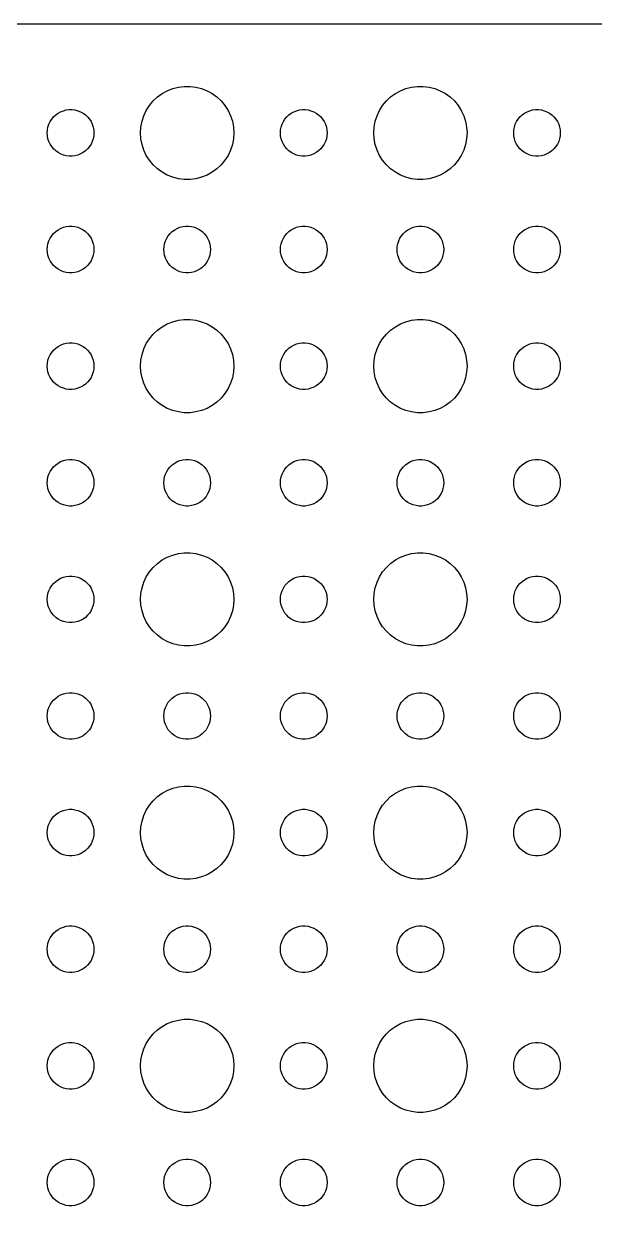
# Model space of a CAD drawing. Extents: x -74 to 74, y -74 to 74.
# Drawn here: x -3 to 33.7, y -3 to 74.5 of the extents above; entities that cross this region are included whole.
import ezdxf

# ---------------------------------------------------------------- set-up
doc = ezdxf.new("R2010")
doc.units = 0
doc.layers.get('0').update_dxf_attribs({"linetype": 'CONTINUOUS'})

msp = doc.modelspace()

# ---------------------------------------------------------------- linework, layer by layer
msp.add_lwpolyline([(74.5, -69.5), (74.5, 69.5), (74.4606, 70.1267), (74.3429, 70.7434), (74.1489, 71.3406), (73.8815, 71.9088), (73.5451, 72.4389), (73.1448, 72.9227), (72.6871, 73.3526), (72.1791, 73.7216), (71.6289, 74.0241), (71.0451, 74.2553), (70.4369, 74.4114), (69.814, 74.4901), (69.5, 74.4901), (69.5, 74.497), (-69.5, 74.497)])
for points in [[(7.31163, 64.5059), (6.93786, 64.5531), (6.57295, 64.6468), (6.22266, 64.7855), (5.89252, 64.967), (5.58773, 65.1885), (5.31309, 65.4464), (5.07295, 65.7366), (4.87108, 66.0547), (4.71067, 66.3956), (4.59425, 66.7539), (4.52366, 67.124), (4.5, 67.5), (4.52366, 67.876), (4.59425, 68.2461), (4.71067, 68.6044), (4.87108, 68.9453), (5.07295, 69.2634), (5.31309, 69.5536), (5.58773, 69.8115), (5.89252, 70.033), (6.22266, 70.2145), (6.57295, 70.3532), (6.93786, 70.4469), (7.31163, 70.4941), (7.68837, 70.4941), (8.06214, 70.4469), (8.42705, 70.3532), (8.77734, 70.2145), (9.10748, 70.033), (9.41227, 69.8115), (9.68691, 69.5536), (9.92705, 69.2634), (10.1289, 68.9453), (10.2893, 68.6044), (10.4057, 68.2461), (10.4763, 67.876), (10.5, 67.5), (10.4763, 67.124), (10.4057, 66.7539), (10.2893, 66.3956), (10.1289, 66.0547), (9.92705, 65.7366), (9.68691, 65.4464), (9.41227, 65.1885), (9.10748, 64.967), (8.77734, 64.7855), (8.42705, 64.6468), (8.06214, 64.5531), (7.68837, 64.5059)], [(22.3116, 64.5059), (21.9379, 64.5531), (21.5729, 64.6468), (21.2227, 64.7855), (20.8925, 64.967), (20.5877, 65.1885), (20.3131, 65.4464), (20.0729, 65.7366), (19.8711, 66.0547), (19.7107, 66.3956), (19.5943, 66.7539), (19.5237, 67.124), (19.5, 67.5), (19.5237, 67.876), (19.5943, 68.2461), (19.7107, 68.6044), (19.8711, 68.9453), (20.0729, 69.2634), (20.3131, 69.5536), (20.5877, 69.8115), (20.8925, 70.033), (21.2227, 70.2145), (21.5729, 70.3532), (21.9379, 70.4469), (22.3116, 70.4941), (22.6884, 70.4941), (23.0621, 70.4469), (23.4271, 70.3532), (23.7773, 70.2145), (24.1075, 70.033), (24.4123, 69.8115), (24.6869, 69.5536), (24.9271, 69.2634), (25.1289, 68.9453), (25.2893, 68.6044), (25.4057, 68.2461), (25.4763, 67.876), (25.5, 67.5), (25.4763, 67.124), (25.4057, 66.7539), (25.2893, 66.3956), (25.1289, 66.0547), (24.9271, 65.7366), (24.6869, 65.4464), (24.4123, 65.1885), (24.1075, 64.967), (23.7773, 64.7855), (23.4271, 64.6468), (23.0621, 64.5531), (22.6884, 64.5059)], [(-0.09419, 66.003), (-0.28107, 66.0266), (-0.46353, 66.0734), (-0.63867, 66.1428), (-0.80374, 66.2335), (-0.95614, 66.3442), (-1.09345, 66.4732), (-1.21353, 66.6183), (-1.31446, 66.7774), (-1.39466, 66.9478), (-1.45287, 67.127), (-1.48817, 67.312), (-1.5, 67.5), (-1.48817, 67.688), (-1.45287, 67.873), (-1.39466, 68.0522), (-1.31446, 68.2226), (-1.21353, 68.3817), (-1.09345, 68.5268), (-0.95614, 68.6558), (-0.80374, 68.7665), (-0.63867, 68.8572), (-0.46353, 68.9266), (-0.28107, 68.9734), (-0.09419, 68.997), (0.09419, 68.997), (0.28107, 68.9734), (0.46353, 68.9266), (0.63867, 68.8572), (0.80374, 68.7665), (0.95614, 68.6558), (1.09345, 68.5268), (1.21353, 68.3817), (1.31446, 68.2226), (1.39466, 68.0522), (1.45287, 67.873), (1.48817, 67.688), (1.5, 67.5), (1.48817, 67.312), (1.45287, 67.127), (1.39466, 66.9478), (1.31446, 66.7774), (1.21353, 66.6183), (1.09345, 66.4732), (0.95614, 66.3442), (0.80374, 66.2335), (0.63867, 66.1428), (0.46353, 66.0734), (0.28107, 66.0266), (0.09419, 66.003)], [(14.9058, 66.003), (14.7189, 66.0266), (14.5365, 66.0734), (14.3613, 66.1428), (14.1963, 66.2335), (14.0439, 66.3442), (13.9065, 66.4732), (13.7865, 66.6183), (13.6855, 66.7774), (13.6053, 66.9478), (13.5471, 67.127), (13.5118, 67.312), (13.5, 67.5), (13.5118, 67.688), (13.5471, 67.873), (13.6053, 68.0522), (13.6855, 68.2226), (13.7865, 68.3817), (13.9065, 68.5268), (14.0439, 68.6558), (14.1963, 68.7665), (14.3613, 68.8572), (14.5365, 68.9266), (14.7189, 68.9734), (14.9058, 68.997), (15.0942, 68.997), (15.2811, 68.9734), (15.4635, 68.9266), (15.6387, 68.8572), (15.8037, 68.7665), (15.9561, 68.6558), (16.0935, 68.5268), (16.2135, 68.3817), (16.3145, 68.2226), (16.3947, 68.0522), (16.4529, 67.873), (16.4882, 67.688), (16.5, 67.5), (16.4882, 67.312), (16.4529, 67.127), (16.3947, 66.9478), (16.3145, 66.7774), (16.2135, 66.6183), (16.0935, 66.4732), (15.9561, 66.3442), (15.8037, 66.2335), (15.6387, 66.1428), (15.4635, 66.0734), (15.2811, 66.0266), (15.0942, 66.003)], [(29.9058, 66.003), (29.7189, 66.0266), (29.5365, 66.0734), (29.3613, 66.1428), (29.1963, 66.2335), (29.0439, 66.3442), (28.9065, 66.4732), (28.7865, 66.6183), (28.6855, 66.7774), (28.6053, 66.9478), (28.5471, 67.127), (28.5118, 67.312), (28.5, 67.5), (28.5118, 67.688), (28.5471, 67.873), (28.6053, 68.0522), (28.6855, 68.2226), (28.7865, 68.3817), (28.9065, 68.5268), (29.0439, 68.6558), (29.1963, 68.7665), (29.3613, 68.8572), (29.5365, 68.9266), (29.7189, 68.9734), (29.9058, 68.997), (30.0942, 68.997), (30.2811, 68.9734), (30.4635, 68.9266), (30.6387, 68.8572), (30.8037, 68.7665), (30.9561, 68.6558), (31.0935, 68.5268), (31.2135, 68.3817), (31.3145, 68.2226), (31.3947, 68.0522), (31.4529, 67.873), (31.4882, 67.688), (31.5, 67.5), (31.4882, 67.312), (31.4529, 67.127), (31.3947, 66.9478), (31.3145, 66.7774), (31.2135, 66.6183), (31.0935, 66.4732), (30.9561, 66.3442), (30.8037, 66.2335), (30.6387, 66.1428), (30.4635, 66.0734), (30.2811, 66.0266), (30.0942, 66.003)], [(-0.09419, 58.503), (-0.28107, 58.5266), (-0.46353, 58.5734), (-0.63867, 58.6428), (-0.80374, 58.7335), (-0.95614, 58.8442), (-1.09345, 58.9732), (-1.21353, 59.1183), (-1.31446, 59.2774), (-1.39466, 59.4478), (-1.45287, 59.627), (-1.48817, 59.812), (-1.5, 60), (-1.48817, 60.188), (-1.45287, 60.373), (-1.39466, 60.5522), (-1.31446, 60.7226), (-1.21353, 60.8817), (-1.09345, 61.0268), (-0.95614, 61.1558), (-0.80374, 61.2665), (-0.63867, 61.3572), (-0.46353, 61.4266), (-0.28107, 61.4734), (-0.09419, 61.497), (0.09419, 61.497), (0.28107, 61.4734), (0.46353, 61.4266), (0.63867, 61.3572), (0.80374, 61.2665), (0.95614, 61.1558), (1.09345, 61.0268), (1.21353, 60.8817), (1.31446, 60.7226), (1.39466, 60.5522), (1.45287, 60.373), (1.48817, 60.188), (1.5, 60), (1.48817, 59.812), (1.45287, 59.627), (1.39466, 59.4478), (1.31446, 59.2774), (1.21353, 59.1183), (1.09345, 58.9732), (0.95614, 58.8442), (0.80374, 58.7335), (0.63867, 58.6428), (0.46353, 58.5734), (0.28107, 58.5266), (0.09419, 58.503)], [(7.40581, 58.503), (7.21893, 58.5266), (7.03647, 58.5734), (6.86133, 58.6428), (6.69626, 58.7335), (6.54386, 58.8442), (6.40655, 58.9732), (6.28647, 59.1183), (6.18554, 59.2774), (6.10534, 59.4478), (6.04713, 59.627), (6.01183, 59.812), (6, 60), (6.01183, 60.188), (6.04713, 60.373), (6.10534, 60.5522), (6.18554, 60.7226), (6.28647, 60.8817), (6.40655, 61.0268), (6.54386, 61.1558), (6.69626, 61.2665), (6.86133, 61.3572), (7.03647, 61.4266), (7.21893, 61.4734), (7.40581, 61.497), (7.59419, 61.497), (7.78107, 61.4734), (7.96353, 61.4266), (8.13867, 61.3572), (8.30374, 61.2665), (8.45614, 61.1558), (8.59345, 61.0268), (8.71353, 60.8817), (8.81446, 60.7226), (8.89466, 60.5522), (8.95287, 60.373), (8.98817, 60.188), (9, 60), (8.98817, 59.812), (8.95287, 59.627), (8.89466, 59.4478), (8.81446, 59.2774), (8.71353, 59.1183), (8.59345, 58.9732), (8.45614, 58.8442), (8.30374, 58.7335), (8.13867, 58.6428), (7.96353, 58.5734), (7.78107, 58.5266), (7.59419, 58.503)], [(14.9058, 58.503), (14.7189, 58.5266), (14.5365, 58.5734), (14.3613, 58.6428), (14.1963, 58.7335), (14.0439, 58.8442), (13.9065, 58.9732), (13.7865, 59.1183), (13.6855, 59.2774), (13.6053, 59.4478), (13.5471, 59.627), (13.5118, 59.812), (13.5, 60), (13.5118, 60.188), (13.5471, 60.373), (13.6053, 60.5522), (13.6855, 60.7226), (13.7865, 60.8817), (13.9065, 61.0268), (14.0439, 61.1558), (14.1963, 61.2665), (14.3613, 61.3572), (14.5365, 61.4266), (14.7189, 61.4734), (14.9058, 61.497), (15.0942, 61.497), (15.2811, 61.4734), (15.4635, 61.4266), (15.6387, 61.3572), (15.8037, 61.2665), (15.9561, 61.1558), (16.0935, 61.0268), (16.2135, 60.8817), (16.3145, 60.7226), (16.3947, 60.5522), (16.4529, 60.373), (16.4882, 60.188), (16.5, 60), (16.4882, 59.812), (16.4529, 59.627), (16.3947, 59.4478), (16.3145, 59.2774), (16.2135, 59.1183), (16.0935, 58.9732), (15.9561, 58.8442), (15.8037, 58.7335), (15.6387, 58.6428), (15.4635, 58.5734), (15.2811, 58.5266), (15.0942, 58.503)], [(22.4058, 58.503), (22.2189, 58.5266), (22.0365, 58.5734), (21.8613, 58.6428), (21.6963, 58.7335), (21.5439, 58.8442), (21.4065, 58.9732), (21.2865, 59.1183), (21.1855, 59.2774), (21.1053, 59.4478), (21.0471, 59.627), (21.0118, 59.812), (21, 60), (21.0118, 60.188), (21.0471, 60.373), (21.1053, 60.5522), (21.1855, 60.7226), (21.2865, 60.8817), (21.4065, 61.0268), (21.5439, 61.1558), (21.6963, 61.2665), (21.8613, 61.3572), (22.0365, 61.4266), (22.2189, 61.4734), (22.4058, 61.497), (22.5942, 61.497), (22.7811, 61.4734), (22.9635, 61.4266), (23.1387, 61.3572), (23.3037, 61.2665), (23.4561, 61.1558), (23.5935, 61.0268), (23.7135, 60.8817), (23.8145, 60.7226), (23.8947, 60.5522), (23.9529, 60.373), (23.9882, 60.188), (24, 60), (23.9882, 59.812), (23.9529, 59.627), (23.8947, 59.4478), (23.8145, 59.2774), (23.7135, 59.1183), (23.5935, 58.9732), (23.4561, 58.8442), (23.3037, 58.7335), (23.1387, 58.6428), (22.9635, 58.5734), (22.7811, 58.5266), (22.5942, 58.503)], [(29.9058, 58.503), (29.7189, 58.5266), (29.5365, 58.5734), (29.3613, 58.6428), (29.1963, 58.7335), (29.0439, 58.8442), (28.9065, 58.9732), (28.7865, 59.1183), (28.6855, 59.2774), (28.6053, 59.4478), (28.5471, 59.627), (28.5118, 59.812), (28.5, 60), (28.5118, 60.188), (28.5471, 60.373), (28.6053, 60.5522), (28.6855, 60.7226), (28.7865, 60.8817), (28.9065, 61.0268), (29.0439, 61.1558), (29.1963, 61.2665), (29.3613, 61.3572), (29.5365, 61.4266), (29.7189, 61.4734), (29.9058, 61.497), (30.0942, 61.497), (30.2811, 61.4734), (30.4635, 61.4266), (30.6387, 61.3572), (30.8037, 61.2665), (30.9561, 61.1558), (31.0935, 61.0268), (31.2135, 60.8817), (31.3145, 60.7226), (31.3947, 60.5522), (31.4529, 60.373), (31.4882, 60.188), (31.5, 60), (31.4882, 59.812), (31.4529, 59.627), (31.3947, 59.4478), (31.3145, 59.2774), (31.2135, 59.1183), (31.0935, 58.9732), (30.9561, 58.8442), (30.8037, 58.7335), (30.6387, 58.6428), (30.4635, 58.5734), (30.2811, 58.5266), (30.0942, 58.503)], [(7.31163, 49.5059), (6.93786, 49.5531), (6.57295, 49.6468), (6.22266, 49.7855), (5.89252, 49.967), (5.58773, 50.1885), (5.31309, 50.4464), (5.07295, 50.7366), (4.87108, 51.0547), (4.71067, 51.3956), (4.59425, 51.7539), (4.52366, 52.124), (4.5, 52.5), (4.52366, 52.876), (4.59425, 53.2461), (4.71067, 53.6044), (4.87108, 53.9453), (5.07295, 54.2634), (5.31309, 54.5536), (5.58773, 54.8115), (5.89252, 55.033), (6.22266, 55.2145), (6.57295, 55.3532), (6.93786, 55.4469), (7.31163, 55.4941), (7.68837, 55.4941), (8.06214, 55.4469), (8.42705, 55.3532), (8.77734, 55.2145), (9.10748, 55.033), (9.41227, 54.8115), (9.68691, 54.5536), (9.92705, 54.2634), (10.1289, 53.9453), (10.2893, 53.6044), (10.4057, 53.2461), (10.4763, 52.876), (10.5, 52.5), (10.4763, 52.124), (10.4057, 51.7539), (10.2893, 51.3956), (10.1289, 51.0547), (9.92705, 50.7366), (9.68691, 50.4464), (9.41227, 50.1885), (9.10748, 49.967), (8.77734, 49.7855), (8.42705, 49.6468), (8.06214, 49.5531), (7.68837, 49.5059)], [(22.3116, 49.5059), (21.9379, 49.5531), (21.5729, 49.6468), (21.2227, 49.7855), (20.8925, 49.967), (20.5877, 50.1885), (20.3131, 50.4464), (20.0729, 50.7366), (19.8711, 51.0547), (19.7107, 51.3956), (19.5943, 51.7539), (19.5237, 52.124), (19.5, 52.5), (19.5237, 52.876), (19.5943, 53.2461), (19.7107, 53.6044), (19.8711, 53.9453), (20.0729, 54.2634), (20.3131, 54.5536), (20.5877, 54.8115), (20.8925, 55.033), (21.2227, 55.2145), (21.5729, 55.3532), (21.9379, 55.4469), (22.3116, 55.4941), (22.6884, 55.4941), (23.0621, 55.4469), (23.4271, 55.3532), (23.7773, 55.2145), (24.1075, 55.033), (24.4123, 54.8115), (24.6869, 54.5536), (24.9271, 54.2634), (25.1289, 53.9453), (25.2893, 53.6044), (25.4057, 53.2461), (25.4763, 52.876), (25.5, 52.5), (25.4763, 52.124), (25.4057, 51.7539), (25.2893, 51.3956), (25.1289, 51.0547), (24.9271, 50.7366), (24.6869, 50.4464), (24.4123, 50.1885), (24.1075, 49.967), (23.7773, 49.7855), (23.4271, 49.6468), (23.0621, 49.5531), (22.6884, 49.5059)], [(-0.09419, 51.003), (-0.28107, 51.0266), (-0.46353, 51.0734), (-0.63867, 51.1428), (-0.80374, 51.2335), (-0.95614, 51.3442), (-1.09345, 51.4732), (-1.21353, 51.6183), (-1.31446, 51.7774), (-1.39466, 51.9478), (-1.45287, 52.127), (-1.48817, 52.312), (-1.5, 52.5), (-1.48817, 52.688), (-1.45287, 52.873), (-1.39466, 53.0522), (-1.31446, 53.2226), (-1.21353, 53.3817), (-1.09345, 53.5268), (-0.95614, 53.6558), (-0.80374, 53.7665), (-0.63867, 53.8572), (-0.46353, 53.9266), (-0.28107, 53.9734), (-0.09419, 53.997), (0.09419, 53.997), (0.28107, 53.9734), (0.46353, 53.9266), (0.63867, 53.8572), (0.80374, 53.7665), (0.95614, 53.6558), (1.09345, 53.5268), (1.21353, 53.3817), (1.31446, 53.2226), (1.39466, 53.0522), (1.45287, 52.873), (1.48817, 52.688), (1.5, 52.5), (1.48817, 52.312), (1.45287, 52.127), (1.39466, 51.9478), (1.31446, 51.7774), (1.21353, 51.6183), (1.09345, 51.4732), (0.95614, 51.3442), (0.80374, 51.2335), (0.63867, 51.1428), (0.46353, 51.0734), (0.28107, 51.0266), (0.09419, 51.003)], [(14.9058, 51.003), (14.7189, 51.0266), (14.5365, 51.0734), (14.3613, 51.1428), (14.1963, 51.2335), (14.0439, 51.3442), (13.9065, 51.4732), (13.7865, 51.6183), (13.6855, 51.7774), (13.6053, 51.9478), (13.5471, 52.127), (13.5118, 52.312), (13.5, 52.5), (13.5118, 52.688), (13.5471, 52.873), (13.6053, 53.0522), (13.6855, 53.2226), (13.7865, 53.3817), (13.9065, 53.5268), (14.0439, 53.6558), (14.1963, 53.7665), (14.3613, 53.8572), (14.5365, 53.9266), (14.7189, 53.9734), (14.9058, 53.997), (15.0942, 53.997), (15.2811, 53.9734), (15.4635, 53.9266), (15.6387, 53.8572), (15.8037, 53.7665), (15.9561, 53.6558), (16.0935, 53.5268), (16.2135, 53.3817), (16.3145, 53.2226), (16.3947, 53.0522), (16.4529, 52.873), (16.4882, 52.688), (16.5, 52.5), (16.4882, 52.312), (16.4529, 52.127), (16.3947, 51.9478), (16.3145, 51.7774), (16.2135, 51.6183), (16.0935, 51.4732), (15.9561, 51.3442), (15.8037, 51.2335), (15.6387, 51.1428), (15.4635, 51.0734), (15.2811, 51.0266), (15.0942, 51.003)], [(29.9058, 51.003), (29.7189, 51.0266), (29.5365, 51.0734), (29.3613, 51.1428), (29.1963, 51.2335), (29.0439, 51.3442), (28.9065, 51.4732), (28.7865, 51.6183), (28.6855, 51.7774), (28.6053, 51.9478), (28.5471, 52.127), (28.5118, 52.312), (28.5, 52.5), (28.5118, 52.688), (28.5471, 52.873), (28.6053, 53.0522), (28.6855, 53.2226), (28.7865, 53.3817), (28.9065, 53.5268), (29.0439, 53.6558), (29.1963, 53.7665), (29.3613, 53.8572), (29.5365, 53.9266), (29.7189, 53.9734), (29.9058, 53.997), (30.0942, 53.997), (30.2811, 53.9734), (30.4635, 53.9266), (30.6387, 53.8572), (30.8037, 53.7665), (30.9561, 53.6558), (31.0935, 53.5268), (31.2135, 53.3817), (31.3145, 53.2226), (31.3947, 53.0522), (31.4529, 52.873), (31.4882, 52.688), (31.5, 52.5), (31.4882, 52.312), (31.4529, 52.127), (31.3947, 51.9478), (31.3145, 51.7774), (31.2135, 51.6183), (31.0935, 51.4732), (30.9561, 51.3442), (30.8037, 51.2335), (30.6387, 51.1428), (30.4635, 51.0734), (30.2811, 51.0266), (30.0942, 51.003)], [(-0.09419, 43.503), (-0.28107, 43.5266), (-0.46353, 43.5734), (-0.63867, 43.6428), (-0.80374, 43.7335), (-0.95614, 43.8442), (-1.09345, 43.9732), (-1.21353, 44.1183), (-1.31446, 44.2774), (-1.39466, 44.4478), (-1.45287, 44.627), (-1.48817, 44.812), (-1.5, 45), (-1.48817, 45.188), (-1.45287, 45.373), (-1.39466, 45.5522), (-1.31446, 45.7226), (-1.21353, 45.8817), (-1.09345, 46.0268), (-0.95614, 46.1558), (-0.80374, 46.2665), (-0.63867, 46.3572), (-0.46353, 46.4266), (-0.28107, 46.4734), (-0.09419, 46.497), (0.09419, 46.497), (0.28107, 46.4734), (0.46353, 46.4266), (0.63867, 46.3572), (0.80374, 46.2665), (0.95614, 46.1558), (1.09345, 46.0268), (1.21353, 45.8817), (1.31446, 45.7226), (1.39466, 45.5522), (1.45287, 45.373), (1.48817, 45.188), (1.5, 45), (1.48817, 44.812), (1.45287, 44.627), (1.39466, 44.4478), (1.31446, 44.2774), (1.21353, 44.1183), (1.09345, 43.9732), (0.95614, 43.8442), (0.80374, 43.7335), (0.63867, 43.6428), (0.46353, 43.5734), (0.28107, 43.5266), (0.09419, 43.503)], [(7.40581, 43.503), (7.21893, 43.5266), (7.03647, 43.5734), (6.86133, 43.6428), (6.69626, 43.7335), (6.54386, 43.8442), (6.40655, 43.9732), (6.28647, 44.1183), (6.18554, 44.2774), (6.10534, 44.4478), (6.04713, 44.627), (6.01183, 44.812), (6, 45), (6.01183, 45.188), (6.04713, 45.373), (6.10534, 45.5522), (6.18554, 45.7226), (6.28647, 45.8817), (6.40655, 46.0268), (6.54386, 46.1558), (6.69626, 46.2665), (6.86133, 46.3572), (7.03647, 46.4266), (7.21893, 46.4734), (7.40581, 46.497), (7.59419, 46.497), (7.78107, 46.4734), (7.96353, 46.4266), (8.13867, 46.3572), (8.30374, 46.2665), (8.45614, 46.1558), (8.59345, 46.0268), (8.71353, 45.8817), (8.81446, 45.7226), (8.89466, 45.5522), (8.95287, 45.373), (8.98817, 45.188), (9, 45), (8.98817, 44.812), (8.95287, 44.627), (8.89466, 44.4478), (8.81446, 44.2774), (8.71353, 44.1183), (8.59345, 43.9732), (8.45614, 43.8442), (8.30374, 43.7335), (8.13867, 43.6428), (7.96353, 43.5734), (7.78107, 43.5266), (7.59419, 43.503)], [(14.9058, 43.503), (14.7189, 43.5266), (14.5365, 43.5734), (14.3613, 43.6428), (14.1963, 43.7335), (14.0439, 43.8442), (13.9065, 43.9732), (13.7865, 44.1183), (13.6855, 44.2774), (13.6053, 44.4478), (13.5471, 44.627), (13.5118, 44.812), (13.5, 45), (13.5118, 45.188), (13.5471, 45.373), (13.6053, 45.5522), (13.6855, 45.7226), (13.7865, 45.8817), (13.9065, 46.0268), (14.0439, 46.1558), (14.1963, 46.2665), (14.3613, 46.3572), (14.5365, 46.4266), (14.7189, 46.4734), (14.9058, 46.497), (15.0942, 46.497), (15.2811, 46.4734), (15.4635, 46.4266), (15.6387, 46.3572), (15.8037, 46.2665), (15.9561, 46.1558), (16.0935, 46.0268), (16.2135, 45.8817), (16.3145, 45.7226), (16.3947, 45.5522), (16.4529, 45.373), (16.4882, 45.188), (16.5, 45), (16.4882, 44.812), (16.4529, 44.627), (16.3947, 44.4478), (16.3145, 44.2774), (16.2135, 44.1183), (16.0935, 43.9732), (15.9561, 43.8442), (15.8037, 43.7335), (15.6387, 43.6428), (15.4635, 43.5734), (15.2811, 43.5266), (15.0942, 43.503)], [(22.4058, 43.503), (22.2189, 43.5266), (22.0365, 43.5734), (21.8613, 43.6428), (21.6963, 43.7335), (21.5439, 43.8442), (21.4065, 43.9732), (21.2865, 44.1183), (21.1855, 44.2774), (21.1053, 44.4478), (21.0471, 44.627), (21.0118, 44.812), (21, 45), (21.0118, 45.188), (21.0471, 45.373), (21.1053, 45.5522), (21.1855, 45.7226), (21.2865, 45.8817), (21.4065, 46.0268), (21.5439, 46.1558), (21.6963, 46.2665), (21.8613, 46.3572), (22.0365, 46.4266), (22.2189, 46.4734), (22.4058, 46.497), (22.5942, 46.497), (22.7811, 46.4734), (22.9635, 46.4266), (23.1387, 46.3572), (23.3037, 46.2665), (23.4561, 46.1558), (23.5935, 46.0268), (23.7135, 45.8817), (23.8145, 45.7226), (23.8947, 45.5522), (23.9529, 45.373), (23.9882, 45.188), (24, 45), (23.9882, 44.812), (23.9529, 44.627), (23.8947, 44.4478), (23.8145, 44.2774), (23.7135, 44.1183), (23.5935, 43.9732), (23.4561, 43.8442), (23.3037, 43.7335), (23.1387, 43.6428), (22.9635, 43.5734), (22.7811, 43.5266), (22.5942, 43.503)], [(29.9058, 43.503), (29.7189, 43.5266), (29.5365, 43.5734), (29.3613, 43.6428), (29.1963, 43.7335), (29.0439, 43.8442), (28.9065, 43.9732), (28.7865, 44.1183), (28.6855, 44.2774), (28.6053, 44.4478), (28.5471, 44.627), (28.5118, 44.812), (28.5, 45), (28.5118, 45.188), (28.5471, 45.373), (28.6053, 45.5522), (28.6855, 45.7226), (28.7865, 45.8817), (28.9065, 46.0268), (29.0439, 46.1558), (29.1963, 46.2665), (29.3613, 46.3572), (29.5365, 46.4266), (29.7189, 46.4734), (29.9058, 46.497), (30.0942, 46.497), (30.2811, 46.4734), (30.4635, 46.4266), (30.6387, 46.3572), (30.8037, 46.2665), (30.9561, 46.1558), (31.0935, 46.0268), (31.2135, 45.8817), (31.3145, 45.7226), (31.3947, 45.5522), (31.4529, 45.373), (31.4882, 45.188), (31.5, 45), (31.4882, 44.812), (31.4529, 44.627), (31.3947, 44.4478), (31.3145, 44.2774), (31.2135, 44.1183), (31.0935, 43.9732), (30.9561, 43.8442), (30.8037, 43.7335), (30.6387, 43.6428), (30.4635, 43.5734), (30.2811, 43.5266), (30.0942, 43.503)], [(7.31163, 34.5059), (6.93786, 34.5531), (6.57295, 34.6468), (6.22266, 34.7855), (5.89252, 34.967), (5.58773, 35.1885), (5.31309, 35.4464), (5.07295, 35.7366), (4.87108, 36.0547), (4.71067, 36.3956), (4.59425, 36.7539), (4.52366, 37.124), (4.5, 37.5), (4.52366, 37.876), (4.59425, 38.2461), (4.71067, 38.6044), (4.87108, 38.9453), (5.07295, 39.2634), (5.31309, 39.5536), (5.58773, 39.8115), (5.89252, 40.033), (6.22266, 40.2145), (6.57295, 40.3532), (6.93786, 40.4469), (7.31163, 40.4941), (7.68837, 40.4941), (8.06214, 40.4469), (8.42705, 40.3532), (8.77734, 40.2145), (9.10748, 40.033), (9.41227, 39.8115), (9.68691, 39.5536), (9.92705, 39.2634), (10.1289, 38.9453), (10.2893, 38.6044), (10.4057, 38.2461), (10.4763, 37.876), (10.5, 37.5), (10.4763, 37.124), (10.4057, 36.7539), (10.2893, 36.3956), (10.1289, 36.0547), (9.92705, 35.7366), (9.68691, 35.4464), (9.41227, 35.1885), (9.10748, 34.967), (8.77734, 34.7855), (8.42705, 34.6468), (8.06214, 34.5531), (7.68837, 34.5059)], [(22.3116, 34.5059), (21.9379, 34.5531), (21.5729, 34.6468), (21.2227, 34.7855), (20.8925, 34.967), (20.5877, 35.1885), (20.3131, 35.4464), (20.0729, 35.7366), (19.8711, 36.0547), (19.7107, 36.3956), (19.5943, 36.7539), (19.5237, 37.124), (19.5, 37.5), (19.5237, 37.876), (19.5943, 38.2461), (19.7107, 38.6044), (19.8711, 38.9453), (20.0729, 39.2634), (20.3131, 39.5536), (20.5877, 39.8115), (20.8925, 40.033), (21.2227, 40.2145), (21.5729, 40.3532), (21.9379, 40.4469), (22.3116, 40.4941), (22.6884, 40.4941), (23.0621, 40.4469), (23.4271, 40.3532), (23.7773, 40.2145), (24.1075, 40.033), (24.4123, 39.8115), (24.6869, 39.5536), (24.9271, 39.2634), (25.1289, 38.9453), (25.2893, 38.6044), (25.4057, 38.2461), (25.4763, 37.876), (25.5, 37.5), (25.4763, 37.124), (25.4057, 36.7539), (25.2893, 36.3956), (25.1289, 36.0547), (24.9271, 35.7366), (24.6869, 35.4464), (24.4123, 35.1885), (24.1075, 34.967), (23.7773, 34.7855), (23.4271, 34.6468), (23.0621, 34.5531), (22.6884, 34.5059)], [(-0.09419, 36.003), (-0.28107, 36.0266), (-0.46353, 36.0734), (-0.63867, 36.1428), (-0.80374, 36.2335), (-0.95614, 36.3442), (-1.09345, 36.4732), (-1.21353, 36.6183), (-1.31446, 36.7774), (-1.39466, 36.9478), (-1.45287, 37.127), (-1.48817, 37.312), (-1.5, 37.5), (-1.48817, 37.688), (-1.45287, 37.873), (-1.39466, 38.0522), (-1.31446, 38.2226), (-1.21353, 38.3817), (-1.09345, 38.5268), (-0.95614, 38.6558), (-0.80374, 38.7665), (-0.63867, 38.8572), (-0.46353, 38.9266), (-0.28107, 38.9734), (-0.09419, 38.997), (0.09419, 38.997), (0.28107, 38.9734), (0.46353, 38.9266), (0.63867, 38.8572), (0.80374, 38.7665), (0.95614, 38.6558), (1.09345, 38.5268), (1.21353, 38.3817), (1.31446, 38.2226), (1.39466, 38.0522), (1.45287, 37.873), (1.48817, 37.688), (1.5, 37.5), (1.48817, 37.312), (1.45287, 37.127), (1.39466, 36.9478), (1.31446, 36.7774), (1.21353, 36.6183), (1.09345, 36.4732), (0.95614, 36.3442), (0.80374, 36.2335), (0.63867, 36.1428), (0.46353, 36.0734), (0.28107, 36.0266), (0.09419, 36.003)], [(14.9058, 36.003), (14.7189, 36.0266), (14.5365, 36.0734), (14.3613, 36.1428), (14.1963, 36.2335), (14.0439, 36.3442), (13.9065, 36.4732), (13.7865, 36.6183), (13.6855, 36.7774), (13.6053, 36.9478), (13.5471, 37.127), (13.5118, 37.312), (13.5, 37.5), (13.5118, 37.688), (13.5471, 37.873), (13.6053, 38.0522), (13.6855, 38.2226), (13.7865, 38.3817), (13.9065, 38.5268), (14.0439, 38.6558), (14.1963, 38.7665), (14.3613, 38.8572), (14.5365, 38.9266), (14.7189, 38.9734), (14.9058, 38.997), (15.0942, 38.997), (15.2811, 38.9734), (15.4635, 38.9266), (15.6387, 38.8572), (15.8037, 38.7665), (15.9561, 38.6558), (16.0935, 38.5268), (16.2135, 38.3817), (16.3145, 38.2226), (16.3947, 38.0522), (16.4529, 37.873), (16.4882, 37.688), (16.5, 37.5), (16.4882, 37.312), (16.4529, 37.127), (16.3947, 36.9478), (16.3145, 36.7774), (16.2135, 36.6183), (16.0935, 36.4732), (15.9561, 36.3442), (15.8037, 36.2335), (15.6387, 36.1428), (15.4635, 36.0734), (15.2811, 36.0266), (15.0942, 36.003)], [(29.9058, 36.003), (29.7189, 36.0266), (29.5365, 36.0734), (29.3613, 36.1428), (29.1963, 36.2335), (29.0439, 36.3442), (28.9065, 36.4732), (28.7865, 36.6183), (28.6855, 36.7774), (28.6053, 36.9478), (28.5471, 37.127), (28.5118, 37.312), (28.5, 37.5), (28.5118, 37.688), (28.5471, 37.873), (28.6053, 38.0522), (28.6855, 38.2226), (28.7865, 38.3817), (28.9065, 38.5268), (29.0439, 38.6558), (29.1963, 38.7665), (29.3613, 38.8572), (29.5365, 38.9266), (29.7189, 38.9734), (29.9058, 38.997), (30.0942, 38.997), (30.2811, 38.9734), (30.4635, 38.9266), (30.6387, 38.8572), (30.8037, 38.7665), (30.9561, 38.6558), (31.0935, 38.5268), (31.2135, 38.3817), (31.3145, 38.2226), (31.3947, 38.0522), (31.4529, 37.873), (31.4882, 37.688), (31.5, 37.5), (31.4882, 37.312), (31.4529, 37.127), (31.3947, 36.9478), (31.3145, 36.7774), (31.2135, 36.6183), (31.0935, 36.4732), (30.9561, 36.3442), (30.8037, 36.2335), (30.6387, 36.1428), (30.4635, 36.0734), (30.2811, 36.0266), (30.0942, 36.003)], [(-0.09419, 28.503), (-0.28107, 28.5266), (-0.46353, 28.5734), (-0.63867, 28.6428), (-0.80374, 28.7335), (-0.95614, 28.8442), (-1.09345, 28.9732), (-1.21353, 29.1183), (-1.31446, 29.2774), (-1.39466, 29.4478), (-1.45287, 29.627), (-1.48817, 29.812), (-1.5, 30), (-1.48817, 30.188), (-1.45287, 30.373), (-1.39466, 30.5522), (-1.31446, 30.7226), (-1.21353, 30.8817), (-1.09345, 31.0268), (-0.95614, 31.1558), (-0.80374, 31.2665), (-0.63867, 31.3572), (-0.46353, 31.4266), (-0.28107, 31.4734), (-0.09419, 31.497), (0.09419, 31.497), (0.28107, 31.4734), (0.46353, 31.4266), (0.63867, 31.3572), (0.80374, 31.2665), (0.95614, 31.1558), (1.09345, 31.0268), (1.21353, 30.8817), (1.31446, 30.7226), (1.39466, 30.5522), (1.45287, 30.373), (1.48817, 30.188), (1.5, 30), (1.48817, 29.812), (1.45287, 29.627), (1.39466, 29.4478), (1.31446, 29.2774), (1.21353, 29.1183), (1.09345, 28.9732), (0.95614, 28.8442), (0.80374, 28.7335), (0.63867, 28.6428), (0.46353, 28.5734), (0.28107, 28.5266), (0.09419, 28.503)], [(7.40581, 28.503), (7.21893, 28.5266), (7.03647, 28.5734), (6.86133, 28.6428), (6.69626, 28.7335), (6.54386, 28.8442), (6.40655, 28.9732), (6.28647, 29.1183), (6.18554, 29.2774), (6.10534, 29.4478), (6.04713, 29.627), (6.01183, 29.812), (6, 30), (6.01183, 30.188), (6.04713, 30.373), (6.10534, 30.5522), (6.18554, 30.7226), (6.28647, 30.8817), (6.40655, 31.0268), (6.54386, 31.1558), (6.69626, 31.2665), (6.86133, 31.3572), (7.03647, 31.4266), (7.21893, 31.4734), (7.40581, 31.497), (7.59419, 31.497), (7.78107, 31.4734), (7.96353, 31.4266), (8.13867, 31.3572), (8.30374, 31.2665), (8.45614, 31.1558), (8.59345, 31.0268), (8.71353, 30.8817), (8.81446, 30.7226), (8.89466, 30.5522), (8.95287, 30.373), (8.98817, 30.188), (9, 30), (8.98817, 29.812), (8.95287, 29.627), (8.89466, 29.4478), (8.81446, 29.2774), (8.71353, 29.1183), (8.59345, 28.9732), (8.45614, 28.8442), (8.30374, 28.7335), (8.13867, 28.6428), (7.96353, 28.5734), (7.78107, 28.5266), (7.59419, 28.503)], [(14.9058, 28.503), (14.7189, 28.5266), (14.5365, 28.5734), (14.3613, 28.6428), (14.1963, 28.7335), (14.0439, 28.8442), (13.9065, 28.9732), (13.7865, 29.1183), (13.6855, 29.2774), (13.6053, 29.4478), (13.5471, 29.627), (13.5118, 29.812), (13.5, 30), (13.5118, 30.188), (13.5471, 30.373), (13.6053, 30.5522), (13.6855, 30.7226), (13.7865, 30.8817), (13.9065, 31.0268), (14.0439, 31.1558), (14.1963, 31.2665), (14.3613, 31.3572), (14.5365, 31.4266), (14.7189, 31.4734), (14.9058, 31.497), (15.0942, 31.497), (15.2811, 31.4734), (15.4635, 31.4266), (15.6387, 31.3572), (15.8037, 31.2665), (15.9561, 31.1558), (16.0935, 31.0268), (16.2135, 30.8817), (16.3145, 30.7226), (16.3947, 30.5522), (16.4529, 30.373), (16.4882, 30.188), (16.5, 30), (16.4882, 29.812), (16.4529, 29.627), (16.3947, 29.4478), (16.3145, 29.2774), (16.2135, 29.1183), (16.0935, 28.9732), (15.9561, 28.8442), (15.8037, 28.7335), (15.6387, 28.6428), (15.4635, 28.5734), (15.2811, 28.5266), (15.0942, 28.503)], [(22.4058, 28.503), (22.2189, 28.5266), (22.0365, 28.5734), (21.8613, 28.6428), (21.6963, 28.7335), (21.5439, 28.8442), (21.4065, 28.9732), (21.2865, 29.1183), (21.1855, 29.2774), (21.1053, 29.4478), (21.0471, 29.627), (21.0118, 29.812), (21, 30), (21.0118, 30.188), (21.0471, 30.373), (21.1053, 30.5522), (21.1855, 30.7226), (21.2865, 30.8817), (21.4065, 31.0268), (21.5439, 31.1558), (21.6963, 31.2665), (21.8613, 31.3572), (22.0365, 31.4266), (22.2189, 31.4734), (22.4058, 31.497), (22.5942, 31.497), (22.7811, 31.4734), (22.9635, 31.4266), (23.1387, 31.3572), (23.3037, 31.2665), (23.4561, 31.1558), (23.5935, 31.0268), (23.7135, 30.8817), (23.8145, 30.7226), (23.8947, 30.5522), (23.9529, 30.373), (23.9882, 30.188), (24, 30), (23.9882, 29.812), (23.9529, 29.627), (23.8947, 29.4478), (23.8145, 29.2774), (23.7135, 29.1183), (23.5935, 28.9732), (23.4561, 28.8442), (23.3037, 28.7335), (23.1387, 28.6428), (22.9635, 28.5734), (22.7811, 28.5266), (22.5942, 28.503)], [(29.9058, 28.503), (29.7189, 28.5266), (29.5365, 28.5734), (29.3613, 28.6428), (29.1963, 28.7335), (29.0439, 28.8442), (28.9065, 28.9732), (28.7865, 29.1183), (28.6855, 29.2774), (28.6053, 29.4478), (28.5471, 29.627), (28.5118, 29.812), (28.5, 30), (28.5118, 30.188), (28.5471, 30.373), (28.6053, 30.5522), (28.6855, 30.7226), (28.7865, 30.8817), (28.9065, 31.0268), (29.0439, 31.1558), (29.1963, 31.2665), (29.3613, 31.3572), (29.5365, 31.4266), (29.7189, 31.4734), (29.9058, 31.497), (30.0942, 31.497), (30.2811, 31.4734), (30.4635, 31.4266), (30.6387, 31.3572), (30.8037, 31.2665), (30.9561, 31.1558), (31.0935, 31.0268), (31.2135, 30.8817), (31.3145, 30.7226), (31.3947, 30.5522), (31.4529, 30.373), (31.4882, 30.188), (31.5, 30), (31.4882, 29.812), (31.4529, 29.627), (31.3947, 29.4478), (31.3145, 29.2774), (31.2135, 29.1183), (31.0935, 28.9732), (30.9561, 28.8442), (30.8037, 28.7335), (30.6387, 28.6428), (30.4635, 28.5734), (30.2811, 28.5266), (30.0942, 28.503)], [(7.31163, 19.5059), (6.93786, 19.5531), (6.57295, 19.6468), (6.22266, 19.7855), (5.89252, 19.967), (5.58773, 20.1885), (5.31309, 20.4464), (5.07295, 20.7366), (4.87108, 21.0547), (4.71067, 21.3956), (4.59425, 21.7539), (4.52366, 22.124), (4.5, 22.5), (4.52366, 22.876), (4.59425, 23.2461), (4.71067, 23.6044), (4.87108, 23.9453), (5.07295, 24.2634), (5.31309, 24.5536), (5.58773, 24.8115), (5.89252, 25.033), (6.22266, 25.2145), (6.57295, 25.3532), (6.93786, 25.4469), (7.31163, 25.4941), (7.68837, 25.4941), (8.06214, 25.4469), (8.42705, 25.3532), (8.77734, 25.2145), (9.10748, 25.033), (9.41227, 24.8115), (9.68691, 24.5536), (9.92705, 24.2634), (10.1289, 23.9453), (10.2893, 23.6044), (10.4057, 23.2461), (10.4763, 22.876), (10.5, 22.5), (10.4763, 22.124), (10.4057, 21.7539), (10.2893, 21.3956), (10.1289, 21.0547), (9.92705, 20.7366), (9.68691, 20.4464), (9.41227, 20.1885), (9.10748, 19.967), (8.77734, 19.7855), (8.42705, 19.6468), (8.06214, 19.5531), (7.68837, 19.5059)], [(22.3116, 19.5059), (21.9379, 19.5531), (21.5729, 19.6468), (21.2227, 19.7855), (20.8925, 19.967), (20.5877, 20.1885), (20.3131, 20.4464), (20.0729, 20.7366), (19.8711, 21.0547), (19.7107, 21.3956), (19.5943, 21.7539), (19.5237, 22.124), (19.5, 22.5), (19.5237, 22.876), (19.5943, 23.2461), (19.7107, 23.6044), (19.8711, 23.9453), (20.0729, 24.2634), (20.3131, 24.5536), (20.5877, 24.8115), (20.8925, 25.033), (21.2227, 25.2145), (21.5729, 25.3532), (21.9379, 25.4469), (22.3116, 25.4941), (22.6884, 25.4941), (23.0621, 25.4469), (23.4271, 25.3532), (23.7773, 25.2145), (24.1075, 25.033), (24.4123, 24.8115), (24.6869, 24.5536), (24.9271, 24.2634), (25.1289, 23.9453), (25.2893, 23.6044), (25.4057, 23.2461), (25.4763, 22.876), (25.5, 22.5), (25.4763, 22.124), (25.4057, 21.7539), (25.2893, 21.3956), (25.1289, 21.0547), (24.9271, 20.7366), (24.6869, 20.4464), (24.4123, 20.1885), (24.1075, 19.967), (23.7773, 19.7855), (23.4271, 19.6468), (23.0621, 19.5531), (22.6884, 19.5059)], [(-0.09419, 21.003), (-0.28107, 21.0266), (-0.46353, 21.0734), (-0.63867, 21.1428), (-0.80374, 21.2335), (-0.95614, 21.3442), (-1.09345, 21.4732), (-1.21353, 21.6183), (-1.31446, 21.7774), (-1.39466, 21.9478), (-1.45287, 22.127), (-1.48817, 22.312), (-1.5, 22.5), (-1.48817, 22.688), (-1.45287, 22.873), (-1.39466, 23.0522), (-1.31446, 23.2226), (-1.21353, 23.3817), (-1.09345, 23.5268), (-0.95614, 23.6558), (-0.80374, 23.7665), (-0.63867, 23.8572), (-0.46353, 23.9266), (-0.28107, 23.9734), (-0.09419, 23.997), (0.09419, 23.997), (0.28107, 23.9734), (0.46353, 23.9266), (0.63867, 23.8572), (0.80374, 23.7665), (0.95614, 23.6558), (1.09345, 23.5268), (1.21353, 23.3817), (1.31446, 23.2226), (1.39466, 23.0522), (1.45287, 22.873), (1.48817, 22.688), (1.5, 22.5), (1.48817, 22.312), (1.45287, 22.127), (1.39466, 21.9478), (1.31446, 21.7774), (1.21353, 21.6183), (1.09345, 21.4732), (0.95614, 21.3442), (0.80374, 21.2335), (0.63867, 21.1428), (0.46353, 21.0734), (0.28107, 21.0266), (0.09419, 21.003)], [(14.9058, 21.003), (14.7189, 21.0266), (14.5365, 21.0734), (14.3613, 21.1428), (14.1963, 21.2335), (14.0439, 21.3442), (13.9065, 21.4732), (13.7865, 21.6183), (13.6855, 21.7774), (13.6053, 21.9478), (13.5471, 22.127), (13.5118, 22.312), (13.5, 22.5), (13.5118, 22.688), (13.5471, 22.873), (13.6053, 23.0522), (13.6855, 23.2226), (13.7865, 23.3817), (13.9065, 23.5268), (14.0439, 23.6558), (14.1963, 23.7665), (14.3613, 23.8572), (14.5365, 23.9266), (14.7189, 23.9734), (14.9058, 23.997), (15.0942, 23.997), (15.2811, 23.9734), (15.4635, 23.9266), (15.6387, 23.8572), (15.8037, 23.7665), (15.9561, 23.6558), (16.0935, 23.5268), (16.2135, 23.3817), (16.3145, 23.2226), (16.3947, 23.0522), (16.4529, 22.873), (16.4882, 22.688), (16.5, 22.5), (16.4882, 22.312), (16.4529, 22.127), (16.3947, 21.9478), (16.3145, 21.7774), (16.2135, 21.6183), (16.0935, 21.4732), (15.9561, 21.3442), (15.8037, 21.2335), (15.6387, 21.1428), (15.4635, 21.0734), (15.2811, 21.0266), (15.0942, 21.003)], [(29.9058, 21.003), (29.7189, 21.0266), (29.5365, 21.0734), (29.3613, 21.1428), (29.1963, 21.2335), (29.0439, 21.3442), (28.9065, 21.4732), (28.7865, 21.6183), (28.6855, 21.7774), (28.6053, 21.9478), (28.5471, 22.127), (28.5118, 22.312), (28.5, 22.5), (28.5118, 22.688), (28.5471, 22.873), (28.6053, 23.0522), (28.6855, 23.2226), (28.7865, 23.3817), (28.9065, 23.5268), (29.0439, 23.6558), (29.1963, 23.7665), (29.3613, 23.8572), (29.5365, 23.9266), (29.7189, 23.9734), (29.9058, 23.997), (30.0942, 23.997), (30.2811, 23.9734), (30.4635, 23.9266), (30.6387, 23.8572), (30.8037, 23.7665), (30.9561, 23.6558), (31.0935, 23.5268), (31.2135, 23.3817), (31.3145, 23.2226), (31.3947, 23.0522), (31.4529, 22.873), (31.4882, 22.688), (31.5, 22.5), (31.4882, 22.312), (31.4529, 22.127), (31.3947, 21.9478), (31.3145, 21.7774), (31.2135, 21.6183), (31.0935, 21.4732), (30.9561, 21.3442), (30.8037, 21.2335), (30.6387, 21.1428), (30.4635, 21.0734), (30.2811, 21.0266), (30.0942, 21.003)], [(-0.09419, 13.503), (-0.28107, 13.5266), (-0.46353, 13.5734), (-0.63867, 13.6428), (-0.80374, 13.7335), (-0.95614, 13.8442), (-1.09345, 13.9732), (-1.21353, 14.1183), (-1.31446, 14.2774), (-1.39466, 14.4478), (-1.45287, 14.627), (-1.48817, 14.812), (-1.5, 15), (-1.48817, 15.188), (-1.45287, 15.373), (-1.39466, 15.5522), (-1.31446, 15.7226), (-1.21353, 15.8817), (-1.09345, 16.0268), (-0.95614, 16.1558), (-0.80374, 16.2665), (-0.63867, 16.3572), (-0.46353, 16.4266), (-0.28107, 16.4734), (-0.09419, 16.497), (0.09419, 16.497), (0.28107, 16.4734), (0.46353, 16.4266), (0.63867, 16.3572), (0.80374, 16.2665), (0.95614, 16.1558), (1.09345, 16.0268), (1.21353, 15.8817), (1.31446, 15.7226), (1.39466, 15.5522), (1.45287, 15.373), (1.48817, 15.188), (1.5, 15), (1.48817, 14.812), (1.45287, 14.627), (1.39466, 14.4478), (1.31446, 14.2774), (1.21353, 14.1183), (1.09345, 13.9732), (0.95614, 13.8442), (0.80374, 13.7335), (0.63867, 13.6428), (0.46353, 13.5734), (0.28107, 13.5266), (0.09419, 13.503)], [(7.40581, 13.503), (7.21893, 13.5266), (7.03647, 13.5734), (6.86133, 13.6428), (6.69626, 13.7335), (6.54386, 13.8442), (6.40655, 13.9732), (6.28647, 14.1183), (6.18554, 14.2774), (6.10534, 14.4478), (6.04713, 14.627), (6.01183, 14.812), (6, 15), (6.01183, 15.188), (6.04713, 15.373), (6.10534, 15.5522), (6.18554, 15.7226), (6.28647, 15.8817), (6.40655, 16.0268), (6.54386, 16.1558), (6.69626, 16.2665), (6.86133, 16.3572), (7.03647, 16.4266), (7.21893, 16.4734), (7.40581, 16.497), (7.59419, 16.497), (7.78107, 16.4734), (7.96353, 16.4266), (8.13867, 16.3572), (8.30374, 16.2665), (8.45614, 16.1558), (8.59345, 16.0268), (8.71353, 15.8817), (8.81446, 15.7226), (8.89466, 15.5522), (8.95287, 15.373), (8.98817, 15.188), (9, 15), (8.98817, 14.812), (8.95287, 14.627), (8.89466, 14.4478), (8.81446, 14.2774), (8.71353, 14.1183), (8.59345, 13.9732), (8.45614, 13.8442), (8.30374, 13.7335), (8.13867, 13.6428), (7.96353, 13.5734), (7.78107, 13.5266), (7.59419, 13.503)], [(14.9058, 13.503), (14.7189, 13.5266), (14.5365, 13.5734), (14.3613, 13.6428), (14.1963, 13.7335), (14.0439, 13.8442), (13.9065, 13.9732), (13.7865, 14.1183), (13.6855, 14.2774), (13.6053, 14.4478), (13.5471, 14.627), (13.5118, 14.812), (13.5, 15), (13.5118, 15.188), (13.5471, 15.373), (13.6053, 15.5522), (13.6855, 15.7226), (13.7865, 15.8817), (13.9065, 16.0268), (14.0439, 16.1558), (14.1963, 16.2665), (14.3613, 16.3572), (14.5365, 16.4266), (14.7189, 16.4734), (14.9058, 16.497), (15.0942, 16.497), (15.2811, 16.4734), (15.4635, 16.4266), (15.6387, 16.3572), (15.8037, 16.2665), (15.9561, 16.1558), (16.0935, 16.0268), (16.2135, 15.8817), (16.3145, 15.7226), (16.3947, 15.5522), (16.4529, 15.373), (16.4882, 15.188), (16.5, 15), (16.4882, 14.812), (16.4529, 14.627), (16.3947, 14.4478), (16.3145, 14.2774), (16.2135, 14.1183), (16.0935, 13.9732), (15.9561, 13.8442), (15.8037, 13.7335), (15.6387, 13.6428), (15.4635, 13.5734), (15.2811, 13.5266), (15.0942, 13.503)], [(22.4058, 13.503), (22.2189, 13.5266), (22.0365, 13.5734), (21.8613, 13.6428), (21.6963, 13.7335), (21.5439, 13.8442), (21.4065, 13.9732), (21.2865, 14.1183), (21.1855, 14.2774), (21.1053, 14.4478), (21.0471, 14.627), (21.0118, 14.812), (21, 15), (21.0118, 15.188), (21.0471, 15.373), (21.1053, 15.5522), (21.1855, 15.7226), (21.2865, 15.8817), (21.4065, 16.0268), (21.5439, 16.1558), (21.6963, 16.2665), (21.8613, 16.3572), (22.0365, 16.4266), (22.2189, 16.4734), (22.4058, 16.497), (22.5942, 16.497), (22.7811, 16.4734), (22.9635, 16.4266), (23.1387, 16.3572), (23.3037, 16.2665), (23.4561, 16.1558), (23.5935, 16.0268), (23.7135, 15.8817), (23.8145, 15.7226), (23.8947, 15.5522), (23.9529, 15.373), (23.9882, 15.188), (24, 15), (23.9882, 14.812), (23.9529, 14.627), (23.8947, 14.4478), (23.8145, 14.2774), (23.7135, 14.1183), (23.5935, 13.9732), (23.4561, 13.8442), (23.3037, 13.7335), (23.1387, 13.6428), (22.9635, 13.5734), (22.7811, 13.5266), (22.5942, 13.503)], [(29.9058, 13.503), (29.7189, 13.5266), (29.5365, 13.5734), (29.3613, 13.6428), (29.1963, 13.7335), (29.0439, 13.8442), (28.9065, 13.9732), (28.7865, 14.1183), (28.6855, 14.2774), (28.6053, 14.4478), (28.5471, 14.627), (28.5118, 14.812), (28.5, 15), (28.5118, 15.188), (28.5471, 15.373), (28.6053, 15.5522), (28.6855, 15.7226), (28.7865, 15.8817), (28.9065, 16.0268), (29.0439, 16.1558), (29.1963, 16.2665), (29.3613, 16.3572), (29.5365, 16.4266), (29.7189, 16.4734), (29.9058, 16.497), (30.0942, 16.497), (30.2811, 16.4734), (30.4635, 16.4266), (30.6387, 16.3572), (30.8037, 16.2665), (30.9561, 16.1558), (31.0935, 16.0268), (31.2135, 15.8817), (31.3145, 15.7226), (31.3947, 15.5522), (31.4529, 15.373), (31.4882, 15.188), (31.5, 15), (31.4882, 14.812), (31.4529, 14.627), (31.3947, 14.4478), (31.3145, 14.2774), (31.2135, 14.1183), (31.0935, 13.9732), (30.9561, 13.8442), (30.8037, 13.7335), (30.6387, 13.6428), (30.4635, 13.5734), (30.2811, 13.5266), (30.0942, 13.503)], [(7.31163, 4.50592), (6.93786, 4.55314), (6.57295, 4.64683), (6.22266, 4.78552), (5.89252, 4.96702), (5.58773, 5.18846), (5.31309, 5.44636), (5.07295, 5.73664), (4.87108, 6.05474), (4.71067, 6.39563), (4.59425, 6.75393), (4.52366, 7.124), (4.5, 7.5), (4.52366, 7.876), (4.59425, 8.24607), (4.71067, 8.60437), (4.87108, 8.94526), (5.07295, 9.26336), (5.31309, 9.55364), (5.58773, 9.81154), (5.89252, 10.033), (6.22266, 10.2145), (6.57295, 10.3532), (6.93786, 10.4469), (7.31163, 10.4941), (7.68837, 10.4941), (8.06214, 10.4469), (8.42705, 10.3532), (8.77734, 10.2145), (9.10748, 10.033), (9.41227, 9.81154), (9.68691, 9.55364), (9.92705, 9.26336), (10.1289, 8.94526), (10.2893, 8.60437), (10.4057, 8.24607), (10.4763, 7.876), (10.5, 7.5), (10.4763, 7.124), (10.4057, 6.75393), (10.2893, 6.39563), (10.1289, 6.05474), (9.92705, 5.73664), (9.68691, 5.44636), (9.41227, 5.18846), (9.10748, 4.96702), (8.77734, 4.78552), (8.42705, 4.64683), (8.06214, 4.55314), (7.68837, 4.50592)], [(22.3116, 4.50592), (21.9379, 4.55314), (21.5729, 4.64683), (21.2227, 4.78552), (20.8925, 4.96702), (20.5877, 5.18846), (20.3131, 5.44636), (20.0729, 5.73664), (19.8711, 6.05474), (19.7107, 6.39563), (19.5943, 6.75393), (19.5237, 7.124), (19.5, 7.5), (19.5237, 7.876), (19.5943, 8.24607), (19.7107, 8.60437), (19.8711, 8.94526), (20.0729, 9.26336), (20.3131, 9.55364), (20.5877, 9.81154), (20.8925, 10.033), (21.2227, 10.2145), (21.5729, 10.3532), (21.9379, 10.4469), (22.3116, 10.4941), (22.6884, 10.4941), (23.0621, 10.4469), (23.4271, 10.3532), (23.7773, 10.2145), (24.1075, 10.033), (24.4123, 9.81154), (24.6869, 9.55364), (24.9271, 9.26336), (25.1289, 8.94526), (25.2893, 8.60437), (25.4057, 8.24607), (25.4763, 7.876), (25.5, 7.5), (25.4763, 7.124), (25.4057, 6.75393), (25.2893, 6.39563), (25.1289, 6.05474), (24.9271, 5.73664), (24.6869, 5.44636), (24.4123, 5.18846), (24.1075, 4.96702), (23.7773, 4.78552), (23.4271, 4.64683), (23.0621, 4.55314), (22.6884, 4.50592)], [(-0.09419, 6.00296), (-0.28107, 6.02657), (-0.46353, 6.07342), (-0.63867, 6.14276), (-0.80374, 6.23351), (-0.95614, 6.34423), (-1.09345, 6.47318), (-1.21353, 6.61832), (-1.31446, 6.77737), (-1.39466, 6.94781), (-1.45287, 7.12697), (-1.48817, 7.312), (-1.5, 7.5), (-1.48817, 7.688), (-1.45287, 7.87303), (-1.39466, 8.05219), (-1.31446, 8.22263), (-1.21353, 8.38168), (-1.09345, 8.52682), (-0.95614, 8.65577), (-0.80374, 8.76649), (-0.63867, 8.85724), (-0.46353, 8.92658), (-0.28107, 8.97343), (-0.09419, 8.99704), (0.09419, 8.99704), (0.28107, 8.97343), (0.46353, 8.92658), (0.63867, 8.85724), (0.80374, 8.76649), (0.95614, 8.65577), (1.09345, 8.52682), (1.21353, 8.38168), (1.31446, 8.22263), (1.39466, 8.05219), (1.45287, 7.87303), (1.48817, 7.688), (1.5, 7.5), (1.48817, 7.312), (1.45287, 7.12697), (1.39466, 6.94781), (1.31446, 6.77737), (1.21353, 6.61832), (1.09345, 6.47318), (0.95614, 6.34423), (0.80374, 6.23351), (0.63867, 6.14276), (0.46353, 6.07342), (0.28107, 6.02657), (0.09419, 6.00296)], [(14.9058, 6.00296), (14.7189, 6.02657), (14.5365, 6.07342), (14.3613, 6.14276), (14.1963, 6.23351), (14.0439, 6.34423), (13.9065, 6.47318), (13.7865, 6.61832), (13.6855, 6.77737), (13.6053, 6.94781), (13.5471, 7.12697), (13.5118, 7.312), (13.5, 7.5), (13.5118, 7.688), (13.5471, 7.87303), (13.6053, 8.05219), (13.6855, 8.22263), (13.7865, 8.38168), (13.9065, 8.52682), (14.0439, 8.65577), (14.1963, 8.76649), (14.3613, 8.85724), (14.5365, 8.92658), (14.7189, 8.97343), (14.9058, 8.99704), (15.0942, 8.99704), (15.2811, 8.97343), (15.4635, 8.92658), (15.6387, 8.85724), (15.8037, 8.76649), (15.9561, 8.65577), (16.0935, 8.52682), (16.2135, 8.38168), (16.3145, 8.22263), (16.3947, 8.05219), (16.4529, 7.87303), (16.4882, 7.688), (16.5, 7.5), (16.4882, 7.312), (16.4529, 7.12697), (16.3947, 6.94781), (16.3145, 6.77737), (16.2135, 6.61832), (16.0935, 6.47318), (15.9561, 6.34423), (15.8037, 6.23351), (15.6387, 6.14276), (15.4635, 6.07342), (15.2811, 6.02657), (15.0942, 6.00296)], [(29.9058, 6.00296), (29.7189, 6.02657), (29.5365, 6.07342), (29.3613, 6.14276), (29.1963, 6.23351), (29.0439, 6.34423), (28.9065, 6.47318), (28.7865, 6.61832), (28.6855, 6.77737), (28.6053, 6.94781), (28.5471, 7.12697), (28.5118, 7.312), (28.5, 7.5), (28.5118, 7.688), (28.5471, 7.87303), (28.6053, 8.05219), (28.6855, 8.22263), (28.7865, 8.38168), (28.9065, 8.52682), (29.0439, 8.65577), (29.1963, 8.76649), (29.3613, 8.85724), (29.5365, 8.92658), (29.7189, 8.97343), (29.9058, 8.99704), (30.0942, 8.99704), (30.2811, 8.97343), (30.4635, 8.92658), (30.6387, 8.85724), (30.8037, 8.76649), (30.9561, 8.65577), (31.0935, 8.52682), (31.2135, 8.38168), (31.3145, 8.22263), (31.3947, 8.05219), (31.4529, 7.87303), (31.4882, 7.688), (31.5, 7.5), (31.4882, 7.312), (31.4529, 7.12697), (31.3947, 6.94781), (31.3145, 6.77737), (31.2135, 6.61832), (31.0935, 6.47318), (30.9561, 6.34423), (30.8037, 6.23351), (30.6387, 6.14276), (30.4635, 6.07342), (30.2811, 6.02657), (30.0942, 6.00296)], [(-0.09419, -1.49704), (-0.28107, -1.47343), (-0.46353, -1.42658), (-0.63867, -1.35724), (-0.80374, -1.26649), (-0.95614, -1.15577), (-1.09345, -1.02682), (-1.21353, -0.88168), (-1.31446, -0.72263), (-1.39466, -0.55219), (-1.45287, -0.37304), (-1.48817, -0.188), (-1.5, 0), (-1.48817, 0.188), (-1.45287, 0.37304), (-1.39466, 0.55219), (-1.31446, 0.72263), (-1.21353, 0.88168), (-1.09345, 1.02682), (-0.95614, 1.15577), (-0.80374, 1.26649), (-0.63867, 1.35724), (-0.46353, 1.42658), (-0.28107, 1.47343), (-0.09419, 1.49704), (0.09419, 1.49704), (0.28107, 1.47343), (0.46353, 1.42658), (0.63867, 1.35724), (0.80374, 1.26649), (0.95614, 1.15577), (1.09345, 1.02682), (1.21353, 0.88168), (1.31446, 0.72263), (1.39466, 0.55219), (1.45287, 0.37304), (1.48817, 0.188), (1.5, 0), (1.48817, -0.188), (1.45287, -0.37304), (1.39466, -0.55219), (1.31446, -0.72263), (1.21353, -0.88168), (1.09345, -1.02682), (0.95614, -1.15577), (0.80374, -1.26649), (0.63867, -1.35724), (0.46353, -1.42658), (0.28107, -1.47343), (0.09419, -1.49704)], [(7.40581, -1.49704), (7.21893, -1.47343), (7.03647, -1.42658), (6.86133, -1.35724), (6.69626, -1.26649), (6.54386, -1.15577), (6.40655, -1.02682), (6.28647, -0.88168), (6.18554, -0.72263), (6.10534, -0.55219), (6.04713, -0.37304), (6.01183, -0.188), (6, 0), (6.01183, 0.188), (6.04713, 0.37304), (6.10534, 0.55219), (6.18554, 0.72263), (6.28647, 0.88168), (6.40655, 1.02682), (6.54386, 1.15577), (6.69626, 1.26649), (6.86133, 1.35724), (7.03647, 1.42658), (7.21893, 1.47343), (7.40581, 1.49704), (7.59419, 1.49704), (7.78107, 1.47343), (7.96353, 1.42658), (8.13867, 1.35724), (8.30374, 1.26649), (8.45614, 1.15577), (8.59345, 1.02682), (8.71353, 0.88168), (8.81446, 0.72263), (8.89466, 0.55219), (8.95287, 0.37304), (8.98817, 0.188), (9, 0), (8.98817, -0.188), (8.95287, -0.37304), (8.89466, -0.55219), (8.81446, -0.72263), (8.71353, -0.88168), (8.59345, -1.02682), (8.45614, -1.15577), (8.30374, -1.26649), (8.13867, -1.35724), (7.96353, -1.42658), (7.78107, -1.47343), (7.59419, -1.49704)], [(14.9058, -1.49704), (14.7189, -1.47343), (14.5365, -1.42658), (14.3613, -1.35724), (14.1963, -1.26649), (14.0439, -1.15577), (13.9065, -1.02682), (13.7865, -0.88168), (13.6855, -0.72263), (13.6053, -0.55219), (13.5471, -0.37304), (13.5118, -0.188), (13.5, 0), (13.5118, 0.188), (13.5471, 0.37304), (13.6053, 0.55219), (13.6855, 0.72263), (13.7865, 0.88168), (13.9065, 1.02682), (14.0439, 1.15577), (14.1963, 1.26649), (14.3613, 1.35724), (14.5365, 1.42658), (14.7189, 1.47343), (14.9058, 1.49704), (15.0942, 1.49704), (15.2811, 1.47343), (15.4635, 1.42658), (15.6387, 1.35724), (15.8037, 1.26649), (15.9561, 1.15577), (16.0935, 1.02682), (16.2135, 0.88168), (16.3145, 0.72263), (16.3947, 0.55219), (16.4529, 0.37304), (16.4882, 0.188), (16.5, 0), (16.4882, -0.188), (16.4529, -0.37304), (16.3947, -0.55219), (16.3145, -0.72263), (16.2135, -0.88168), (16.0935, -1.02682), (15.9561, -1.15577), (15.8037, -1.26649), (15.6387, -1.35724), (15.4635, -1.42658), (15.2811, -1.47343), (15.0942, -1.49704)], [(22.4058, -1.49704), (22.2189, -1.47343), (22.0365, -1.42658), (21.8613, -1.35724), (21.6963, -1.26649), (21.5439, -1.15577), (21.4065, -1.02682), (21.2865, -0.88168), (21.1855, -0.72263), (21.1053, -0.55219), (21.0471, -0.37304), (21.0118, -0.188), (21, 0), (21.0118, 0.188), (21.0471, 0.37304), (21.1053, 0.55219), (21.1855, 0.72263), (21.2865, 0.88168), (21.4065, 1.02682), (21.5439, 1.15577), (21.6963, 1.26649), (21.8613, 1.35724), (22.0365, 1.42658), (22.2189, 1.47343), (22.4058, 1.49704), (22.5942, 1.49704), (22.7811, 1.47343), (22.9635, 1.42658), (23.1387, 1.35724), (23.3037, 1.26649), (23.4561, 1.15577), (23.5935, 1.02682), (23.7135, 0.88168), (23.8145, 0.72263), (23.8947, 0.55219), (23.9529, 0.37304), (23.9882, 0.188), (24, 0), (23.9882, -0.188), (23.9529, -0.37304), (23.8947, -0.55219), (23.8145, -0.72263), (23.7135, -0.88168), (23.5935, -1.02682), (23.4561, -1.15577), (23.3037, -1.26649), (23.1387, -1.35724), (22.9635, -1.42658), (22.7811, -1.47343), (22.5942, -1.49704)], [(29.9058, -1.49704), (29.7189, -1.47343), (29.5365, -1.42658), (29.3613, -1.35724), (29.1963, -1.26649), (29.0439, -1.15577), (28.9065, -1.02682), (28.7865, -0.88168), (28.6855, -0.72263), (28.6053, -0.55219), (28.5471, -0.37304), (28.5118, -0.188), (28.5, 0), (28.5118, 0.188), (28.5471, 0.37304), (28.6053, 0.55219), (28.6855, 0.72263), (28.7865, 0.88168), (28.9065, 1.02682), (29.0439, 1.15577), (29.1963, 1.26649), (29.3613, 1.35724), (29.5365, 1.42658), (29.7189, 1.47343), (29.9058, 1.49704), (30.0942, 1.49704), (30.2811, 1.47343), (30.4635, 1.42658), (30.6387, 1.35724), (30.8037, 1.26649), (30.9561, 1.15577), (31.0935, 1.02682), (31.2135, 0.88168), (31.3145, 0.72263), (31.3947, 0.55219), (31.4529, 0.37304), (31.4882, 0.188), (31.5, 0), (31.4882, -0.188), (31.4529, -0.37304), (31.3947, -0.55219), (31.3145, -0.72263), (31.2135, -0.88168), (31.0935, -1.02682), (30.9561, -1.15577), (30.8037, -1.26649), (30.6387, -1.35724), (30.4635, -1.42658), (30.2811, -1.47343), (30.0942, -1.49704)]]:
    msp.add_lwpolyline(points, close=True)

doc.saveas('drawing.dxf')
